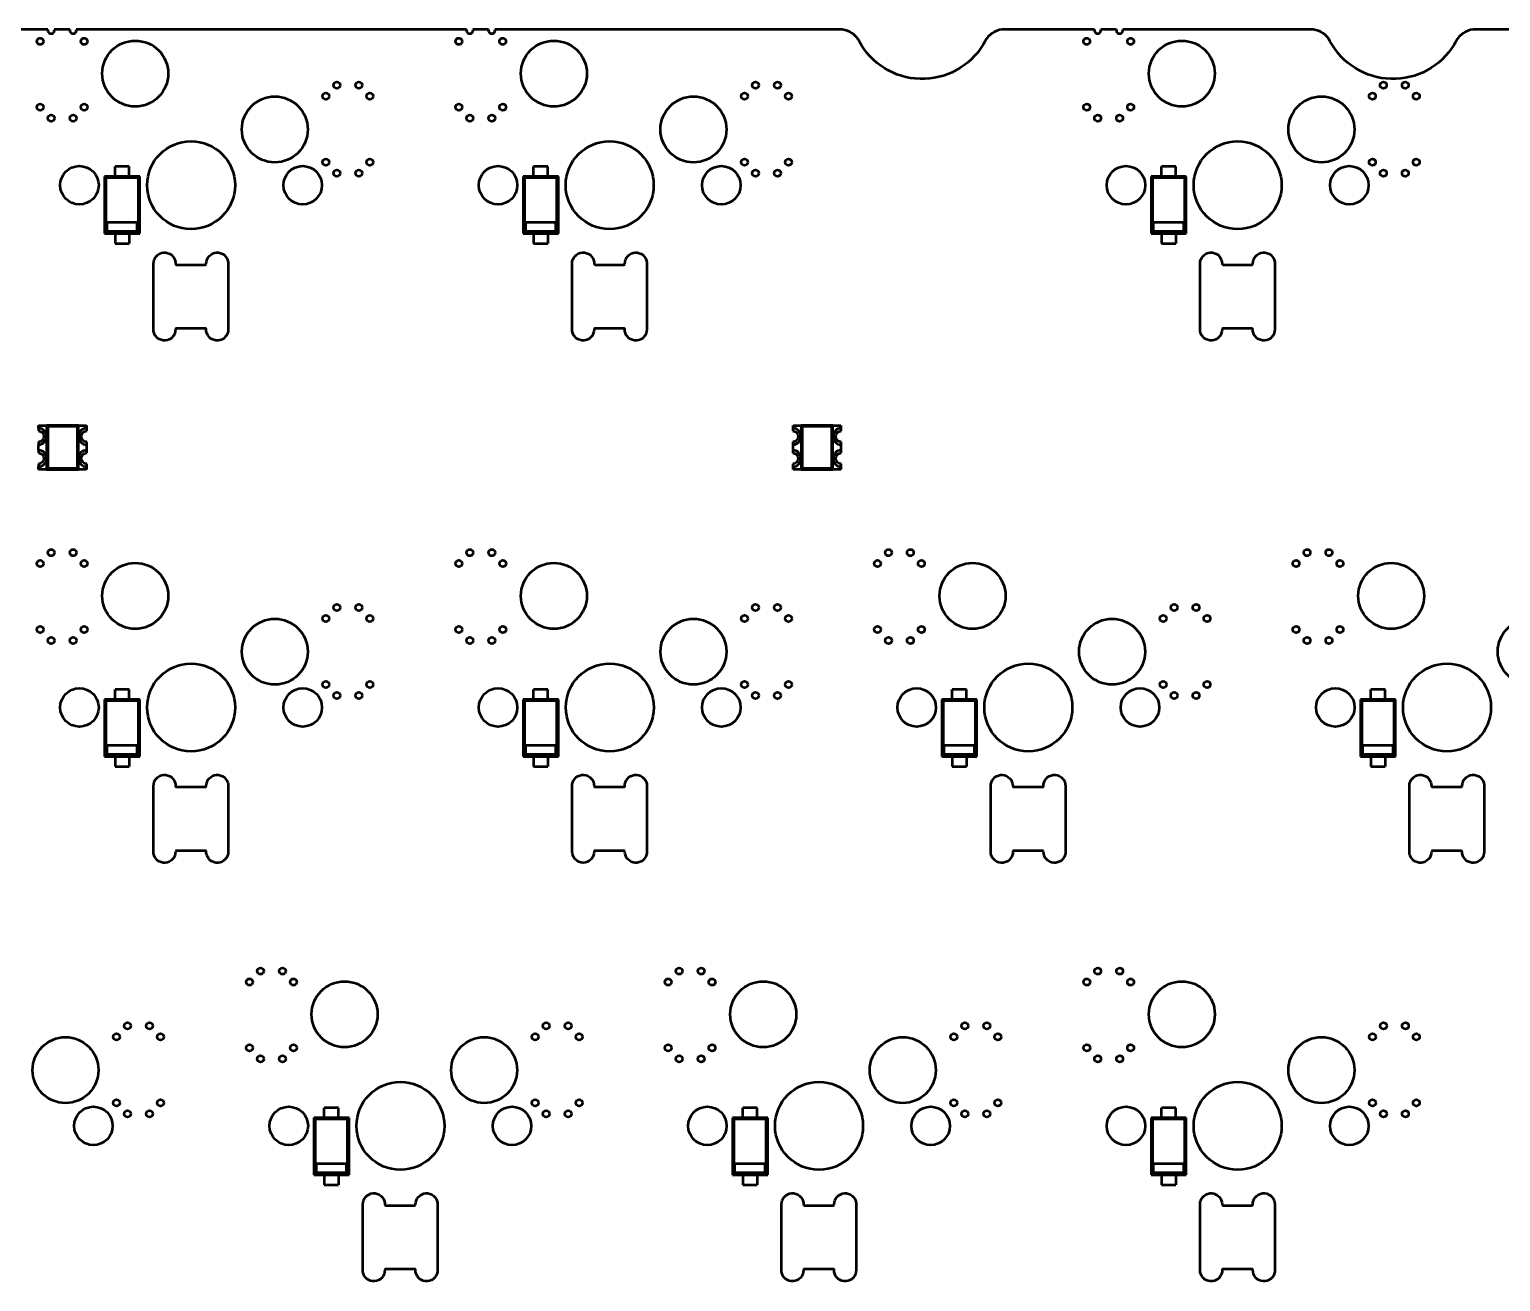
# Model space of a CAD drawing. Header units: millimetres. Extents: x 43 to 387, y 137 to 261.
# Drawn here: x 143.1 to 210.1, y 197 to 254 of the extents above; entities that cross this region are included whole.
import ezdxf

# ---------------------------------------------------------------- set-up
doc = ezdxf.new("R2010")
doc.units = ezdxf.units.MM
doc.header["$LTSCALE"] = 0.75
doc.layers.add('Visible', color=7, linetype='Continuous', lineweight=50)

msp = doc.modelspace()

# ---------------------------------------------------------------- linework, layer by layer
at = {"layer": 'Visible', "extrusion": (0, 0, -1)}
for p, q in [((143.99, 253.991), (127.99, 253.991)), ((144.99, 253.991), (144.278, 253.991)), ((163.04, 253.991), (145.278, 253.991)), ((164.04, 253.991), (163.328, 253.991)), ((180.014, 253.991), (164.328, 253.991)), ((187.522, 253.991), (187.414, 253.988)), ((191.615, 253.991), (187.522, 253.991)), ((192.615, 253.991), (191.903, 253.991)), ((201.448, 253.991), (192.903, 253.991)), ((208.952, 253.991), (208.844, 253.988)), ((210.665, 253.991), (208.952, 253.991)), ((180.901, 253.461), (180.848, 253.556)), ((186.639, 253.461), (186.55, 253.299)), ((202.331, 253.461), (202.278, 253.555)), ((208.069, 253.461), (207.98, 253.299)), ((147.692, 247.748), (147.042, 247.748)), ((147.042, 247.298), (147.042, 247.748)), ((147.692, 247.298), (147.692, 247.748)), ((166.742, 247.748), (166.092, 247.748)), ((166.092, 247.298), (166.092, 247.748)), ((166.742, 247.298), (166.742, 247.748)), ((195.317, 247.748), (194.667, 247.748)), ((194.667, 247.298), (194.667, 247.748)), ((195.317, 247.298), (195.317, 247.748)), ((147.042, 247.298), (146.567, 247.298)), ((146.567, 247.298), (146.63, 247.235)), ((146.567, 247.298), (146.567, 244.698)), ((148.104, 247.235), (146.63, 247.235)), ((146.63, 247.235), (146.63, 244.761)), ((147.692, 247.298), (147.042, 247.298)), ((148.167, 247.298), (147.692, 247.298)), ((148.167, 247.298), (148.104, 247.235)), ((148.104, 244.761), (148.104, 247.235)), ((148.167, 244.698), (148.167, 247.298)), ((166.092, 247.298), (165.617, 247.298)), ((165.617, 247.298), (165.68, 247.235)), ((165.617, 247.298), (165.617, 244.698)), ((167.154, 247.235), (165.68, 247.235)), ((165.68, 247.235), (165.68, 244.761)), ((166.742, 247.298), (166.092, 247.298)), ((167.217, 247.298), (166.742, 247.298)), ((167.217, 247.298), (167.154, 247.235)), ((167.154, 244.761), (167.154, 247.235)), ((167.217, 244.698), (167.217, 247.298)), ((194.667, 247.298), (194.192, 247.298)), ((194.192, 247.298), (194.255, 247.235)), ((194.192, 247.298), (194.192, 244.698)), ((195.729, 247.235), (194.255, 247.235)), ((194.255, 247.235), (194.255, 244.761)), ((195.317, 247.298), (194.667, 247.298)), ((195.792, 247.298), (195.317, 247.298)), ((195.792, 247.298), (195.729, 247.235)), ((195.729, 244.761), (195.729, 247.235)), ((195.792, 244.698), (195.792, 247.298)), ((146.68, 245.211), (148.054, 245.211)), ((146.68, 244.811), (146.68, 245.211)), ((148.054, 244.811), (148.054, 245.211)), ((165.73, 245.211), (167.104, 245.211)), ((165.73, 244.811), (165.73, 245.211)), ((167.104, 244.811), (167.104, 245.211)), ((194.305, 245.211), (195.679, 245.211)), ((194.305, 244.811), (194.305, 245.211)), ((195.679, 244.811), (195.679, 245.211)), ((146.567, 244.698), (146.63, 244.761)), ((146.567, 244.698), (147.042, 244.698)), ((146.63, 244.761), (148.104, 244.761)), ((146.68, 244.811), (148.054, 244.811)), ((147.042, 244.698), (147.692, 244.698)), ((147.042, 244.698), (147.042, 244.248)), ((147.692, 244.698), (148.167, 244.698)), ((147.692, 244.698), (147.692, 244.248)), ((148.167, 244.698), (148.104, 244.761)), ((165.617, 244.698), (165.68, 244.761)), ((165.617, 244.698), (166.092, 244.698)), ((165.68, 244.761), (167.154, 244.761)), ((165.73, 244.811), (167.104, 244.811)), ((166.092, 244.698), (166.742, 244.698)), ((166.092, 244.698), (166.092, 244.248)), ((166.742, 244.698), (167.217, 244.698)), ((166.742, 244.698), (166.742, 244.248)), ((167.217, 244.698), (167.154, 244.761)), ((194.192, 244.698), (194.255, 244.761)), ((194.192, 244.698), (194.667, 244.698)), ((194.255, 244.761), (195.729, 244.761)), ((194.305, 244.811), (195.679, 244.811)), ((194.667, 244.698), (195.317, 244.698)), ((194.667, 244.698), (194.667, 244.248)), ((195.317, 244.698), (195.792, 244.698)), ((195.317, 244.698), (195.317, 244.248)), ((195.792, 244.698), (195.729, 244.761)), ((147.042, 244.248), (147.692, 244.248)), ((166.092, 244.248), (166.742, 244.248)), ((194.667, 244.248), (195.317, 244.248)), ((148.794, 240.328), (148.794, 243.328)), ((149.791, 243.4), (149.794, 243.328)), ((149.844, 243.278), (151.144, 243.278)), ((151.192, 243.308), (151.194, 243.328)), ((152.191, 243.4), (152.194, 243.328)), ((152.194, 243.328), (152.194, 240.328)), ((167.844, 240.328), (167.844, 243.328)), ((168.841, 243.4), (168.844, 243.328)), ((168.874, 243.28), (168.894, 243.278)), ((168.894, 243.278), (170.194, 243.278)), ((170.242, 243.308), (170.244, 243.328)), ((171.241, 243.4), (171.244, 243.328)), ((171.244, 243.328), (171.244, 240.328)), ((196.419, 240.328), (196.419, 243.328)), ((197.416, 243.4), (197.419, 243.328)), ((197.449, 243.28), (197.469, 243.278)), ((197.469, 243.278), (198.769, 243.278)), ((199.816, 243.4), (199.819, 243.328)), ((199.819, 243.328), (199.819, 240.328)), ((149.796, 240.348), (149.794, 240.328)), ((151.144, 240.378), (149.844, 240.378)), ((151.164, 240.376), (151.144, 240.378)), ((168.846, 240.348), (168.844, 240.328)), ((170.194, 240.378), (168.894, 240.378)), ((170.214, 240.376), (170.194, 240.378)), ((197.421, 240.348), (197.419, 240.328)), ((198.769, 240.378), (197.469, 240.378)), ((198.789, 240.376), (198.769, 240.378)), ((148.796, 240.257), (148.794, 240.328)), ((151.196, 240.257), (151.194, 240.328)), ((167.846, 240.257), (167.844, 240.328)), ((170.246, 240.257), (170.244, 240.328)), ((196.421, 240.257), (196.419, 240.328)), ((198.821, 240.257), (198.819, 240.328)), ((143.557, 235.833), (143.557, 235.708)), ((143.567, 235.833), (143.557, 235.833)), ((143.567, 235.833), (143.567, 235.958)), ((143.567, 235.958), (145.747, 235.958)), ((145.382, 235.958), (143.932, 235.958)), ((143.981, 235.909), (143.932, 235.958)), ((143.932, 235.958), (143.932, 235.464)), ((145.333, 235.909), (143.981, 235.909)), ((143.981, 235.909), (143.981, 234.007)), ((145.333, 235.909), (145.382, 235.958)), ((145.333, 234.007), (145.333, 235.909)), ((145.382, 233.958), (145.382, 235.958)), ((145.747, 235.958), (145.747, 235.833)), ((145.747, 235.833), (145.757, 235.833)), ((145.757, 235.708), (145.757, 235.833)), ((177.887, 235.833), (177.887, 235.708)), ((177.897, 235.833), (177.887, 235.833)), ((177.897, 235.833), (177.897, 235.958)), ((177.897, 235.958), (180.077, 235.958)), ((179.712, 235.958), (178.262, 235.958)), ((178.311, 235.909), (178.262, 235.958)), ((178.262, 235.958), (178.262, 235.464)), ((179.663, 235.909), (178.311, 235.909)), ((178.311, 235.909), (178.311, 234.007)), ((179.663, 235.909), (179.712, 235.958)), ((179.663, 234.007), (179.663, 235.909)), ((179.712, 233.958), (179.712, 235.958)), ((180.077, 235.958), (180.077, 235.833)), ((180.077, 235.833), (180.087, 235.833)), ((180.087, 235.708), (180.087, 235.833)), ((143.557, 235.208), (143.557, 235.083)), ((143.557, 235.083), (143.567, 235.083)), ((143.567, 234.833), (143.567, 235.083)), ((143.932, 235.452), (143.932, 233.958)), ((145.747, 235.083), (145.747, 234.833)), ((145.747, 235.083), (145.757, 235.083)), ((145.757, 235.083), (145.757, 235.208)), ((177.887, 235.208), (177.887, 235.083)), ((177.887, 235.083), (177.897, 235.083)), ((177.897, 234.833), (177.897, 235.083)), ((178.262, 235.452), (178.262, 233.958)), ((180.077, 235.083), (180.077, 234.833)), ((180.077, 235.083), (180.087, 235.083)), ((180.087, 235.083), (180.087, 235.208)), ((143.567, 234.833), (143.557, 234.833)), ((143.557, 234.833), (143.557, 234.708)), ((145.747, 234.833), (145.757, 234.833)), ((145.757, 234.708), (145.757, 234.833)), ((177.897, 234.833), (177.887, 234.833)), ((177.887, 234.833), (177.887, 234.708)), ((180.077, 234.833), (180.087, 234.833)), ((180.087, 234.708), (180.087, 234.833)), ((143.557, 234.208), (143.557, 234.083)), ((143.567, 234.083), (143.557, 234.083)), ((143.567, 233.958), (143.567, 234.083)), ((145.747, 233.958), (143.567, 233.958)), ((143.981, 234.007), (143.932, 233.958)), ((143.932, 233.958), (145.382, 233.958)), ((143.981, 234.007), (145.333, 234.007)), ((145.333, 234.007), (145.382, 233.958)), ((145.747, 234.083), (145.747, 233.958)), ((145.747, 234.083), (145.757, 234.083)), ((145.757, 234.083), (145.757, 234.208)), ((177.887, 234.208), (177.887, 234.083)), ((177.897, 234.083), (177.887, 234.083)), ((177.897, 233.958), (177.897, 234.083)), ((180.077, 233.958), (177.897, 233.958)), ((178.311, 234.007), (178.262, 233.958)), ((178.262, 233.958), (179.712, 233.958)), ((178.311, 234.007), (179.663, 234.007)), ((179.663, 234.007), (179.712, 233.958)), ((180.077, 234.083), (180.077, 233.958)), ((180.077, 234.083), (180.087, 234.083)), ((180.087, 234.083), (180.087, 234.208)), ((147.692, 223.936), (147.042, 223.936)), ((147.042, 223.486), (147.042, 223.936)), ((147.692, 223.486), (147.692, 223.936)), ((166.742, 223.936), (166.092, 223.936)), ((166.092, 223.486), (166.092, 223.936)), ((166.742, 223.486), (166.742, 223.936)), ((185.792, 223.936), (185.142, 223.936)), ((185.142, 223.486), (185.142, 223.936)), ((185.792, 223.486), (185.792, 223.936)), ((204.842, 223.936), (204.192, 223.936)), ((204.192, 223.486), (204.192, 223.936)), ((204.842, 223.486), (204.842, 223.936)), ((147.042, 223.486), (146.567, 223.486)), ((146.567, 223.486), (146.63, 223.423)), ((146.567, 223.486), (146.567, 220.886)), ((148.104, 223.423), (146.63, 223.423)), ((146.63, 223.423), (146.63, 220.949)), ((147.692, 223.486), (147.042, 223.486)), ((148.167, 223.486), (147.692, 223.486)), ((148.167, 223.486), (148.104, 223.423)), ((148.104, 220.949), (148.104, 223.423)), ((148.167, 220.886), (148.167, 223.486)), ((166.092, 223.486), (165.617, 223.486)), ((165.617, 223.486), (165.68, 223.423)), ((165.617, 223.486), (165.617, 220.886)), ((167.154, 223.423), (165.68, 223.423)), ((165.68, 223.423), (165.68, 220.949)), ((166.742, 223.486), (166.092, 223.486)), ((167.217, 223.486), (166.742, 223.486)), ((167.217, 223.486), (167.154, 223.423)), ((167.154, 220.949), (167.154, 223.423)), ((167.217, 220.886), (167.217, 223.486)), ((185.142, 223.486), (184.667, 223.486)), ((184.667, 223.486), (184.73, 223.423)), ((184.667, 223.486), (184.667, 220.886)), ((186.204, 223.423), (184.73, 223.423)), ((184.73, 223.423), (184.73, 220.949)), ((185.792, 223.486), (185.142, 223.486)), ((186.267, 223.486), (185.792, 223.486)), ((186.267, 223.486), (186.204, 223.423)), ((186.204, 220.949), (186.204, 223.423)), ((186.267, 220.886), (186.267, 223.486)), ((204.192, 223.486), (203.717, 223.486)), ((203.717, 223.486), (203.78, 223.423)), ((203.717, 223.486), (203.717, 220.886)), ((205.254, 223.423), (203.78, 223.423)), ((203.78, 223.423), (203.78, 220.949)), ((204.842, 223.486), (204.192, 223.486)), ((205.317, 223.486), (204.842, 223.486)), ((205.317, 223.486), (205.254, 223.423)), ((205.254, 220.949), (205.254, 223.423)), ((205.317, 220.886), (205.317, 223.486)), ((146.567, 220.886), (146.63, 220.949)), ((146.63, 220.949), (148.104, 220.949)), ((146.68, 221.399), (148.054, 221.399)), ((146.68, 220.999), (146.68, 221.399)), ((146.68, 220.999), (148.054, 220.999)), ((148.054, 220.999), (148.054, 221.399)), ((148.167, 220.886), (148.104, 220.949)), ((165.617, 220.886), (165.68, 220.949)), ((165.68, 220.949), (167.154, 220.949)), ((165.73, 221.399), (167.104, 221.399)), ((165.73, 220.999), (165.73, 221.399)), ((165.73, 220.999), (167.104, 220.999)), ((167.104, 220.999), (167.104, 221.399)), ((167.217, 220.886), (167.154, 220.949)), ((184.667, 220.886), (184.73, 220.949)), ((184.73, 220.949), (186.204, 220.949)), ((184.78, 221.399), (186.154, 221.399)), ((184.78, 220.999), (184.78, 221.399)), ((184.78, 220.999), (186.154, 220.999)), ((186.154, 220.999), (186.154, 221.399)), ((186.267, 220.886), (186.204, 220.949)), ((203.717, 220.886), (203.78, 220.949)), ((203.78, 220.949), (205.254, 220.949)), ((203.83, 221.399), (205.204, 221.399)), ((203.83, 220.999), (203.83, 221.399)), ((203.83, 220.999), (205.204, 220.999)), ((205.204, 220.999), (205.204, 221.399)), ((205.317, 220.886), (205.254, 220.949)), ((146.567, 220.886), (147.042, 220.886)), ((147.042, 220.886), (147.692, 220.886)), ((147.042, 220.886), (147.042, 220.436)), ((147.042, 220.436), (147.692, 220.436)), ((147.692, 220.886), (148.167, 220.886)), ((147.692, 220.886), (147.692, 220.436)), ((165.617, 220.886), (166.092, 220.886)), ((166.092, 220.886), (166.742, 220.886)), ((166.092, 220.886), (166.092, 220.436)), ((166.092, 220.436), (166.742, 220.436)), ((166.742, 220.886), (167.217, 220.886)), ((166.742, 220.886), (166.742, 220.436)), ((184.667, 220.886), (185.142, 220.886)), ((185.142, 220.886), (185.792, 220.886)), ((185.142, 220.886), (185.142, 220.436)), ((185.142, 220.436), (185.792, 220.436)), ((185.792, 220.886), (186.267, 220.886)), ((185.792, 220.886), (185.792, 220.436)), ((203.717, 220.886), (204.192, 220.886)), ((204.192, 220.886), (204.842, 220.886)), ((204.192, 220.886), (204.192, 220.436)), ((204.192, 220.436), (204.842, 220.436)), ((204.842, 220.886), (205.317, 220.886)), ((204.842, 220.886), (204.842, 220.436)), ((149.792, 219.62), (149.795, 219.548)), ((152.192, 219.62), (152.195, 219.548)), ((167.845, 219.548), (167.847, 219.62)), ((170.245, 219.548), (170.247, 219.62)), ((186.895, 219.548), (186.897, 219.62)), ((189.295, 219.548), (189.297, 219.62)), ((206.942, 219.62), (206.945, 219.548)), ((209.342, 219.62), (209.345, 219.548)), ((148.795, 216.548), (148.795, 219.548)), ((149.825, 219.5), (149.845, 219.498)), ((149.845, 219.498), (151.145, 219.498)), ((151.193, 219.528), (151.195, 219.548)), ((152.195, 219.548), (152.195, 216.548)), ((167.845, 216.548), (167.845, 219.548)), ((168.845, 219.548), (168.847, 219.528)), ((168.895, 219.498), (170.195, 219.498)), ((170.195, 219.498), (170.215, 219.5)), ((171.245, 219.548), (171.245, 216.548)), ((186.895, 216.548), (186.895, 219.548)), ((187.895, 219.548), (187.897, 219.528)), ((187.945, 219.498), (189.245, 219.498)), ((189.245, 219.498), (189.265, 219.5)), ((190.295, 219.548), (190.295, 216.548)), ((205.945, 216.548), (205.945, 219.548)), ((206.975, 219.5), (206.995, 219.498)), ((206.995, 219.498), (208.295, 219.498)), ((209.345, 219.548), (209.345, 216.548)), ((148.797, 216.477), (148.795, 216.548)), ((149.797, 216.568), (149.795, 216.548)), ((151.145, 216.598), (149.845, 216.598)), ((151.165, 216.596), (151.145, 216.598)), ((151.197, 216.477), (151.195, 216.548)), ((168.895, 216.598), (168.875, 216.596)), ((170.195, 216.598), (168.895, 216.598)), ((170.245, 216.548), (170.243, 216.568)), ((171.245, 216.548), (171.242, 216.477)), ((187.895, 216.548), (187.892, 216.477)), ((187.945, 216.598), (187.925, 216.596)), ((189.245, 216.598), (187.945, 216.598)), ((189.295, 216.548), (189.293, 216.568)), ((190.295, 216.548), (190.292, 216.477)), ((205.947, 216.477), (205.945, 216.548)), ((206.947, 216.568), (206.945, 216.548)), ((208.295, 216.598), (206.995, 216.598)), ((208.315, 216.596), (208.295, 216.598)), ((208.347, 216.477), (208.345, 216.548)), ((157.217, 204.886), (156.567, 204.886)), ((156.567, 204.436), (156.567, 204.886)), ((157.217, 204.436), (157.217, 204.886)), ((176.267, 204.886), (175.617, 204.886)), ((175.617, 204.436), (175.617, 204.886)), ((176.267, 204.436), (176.267, 204.886)), ((195.317, 204.886), (194.667, 204.886)), ((194.667, 204.436), (194.667, 204.886)), ((195.317, 204.436), (195.317, 204.886)), ((156.567, 204.436), (156.092, 204.436)), ((156.092, 204.436), (156.155, 204.373)), ((156.092, 204.436), (156.092, 201.836)), ((157.629, 204.373), (156.155, 204.373)), ((156.155, 204.373), (156.155, 201.899)), ((157.217, 204.436), (156.567, 204.436)), ((157.692, 204.436), (157.217, 204.436)), ((157.692, 204.436), (157.629, 204.373)), ((157.629, 201.899), (157.629, 204.373)), ((157.692, 201.836), (157.692, 204.436)), ((175.617, 204.436), (175.142, 204.436)), ((175.142, 204.436), (175.205, 204.373)), ((175.142, 204.436), (175.142, 201.836)), ((176.679, 204.373), (175.205, 204.373)), ((175.205, 204.373), (175.205, 201.899)), ((176.267, 204.436), (175.617, 204.436)), ((176.742, 204.436), (176.267, 204.436)), ((176.742, 204.436), (176.679, 204.373)), ((176.679, 201.899), (176.679, 204.373)), ((176.742, 201.836), (176.742, 204.436)), ((194.667, 204.436), (194.192, 204.436)), ((194.192, 204.436), (194.255, 204.373)), ((194.192, 204.436), (194.192, 201.836)), ((195.729, 204.373), (194.255, 204.373)), ((194.255, 204.373), (194.255, 201.899)), ((195.317, 204.436), (194.667, 204.436)), ((195.792, 204.436), (195.317, 204.436)), ((195.792, 204.436), (195.729, 204.373)), ((195.729, 201.899), (195.729, 204.373)), ((195.792, 201.836), (195.792, 204.436)), ((156.205, 202.349), (157.579, 202.349)), ((156.205, 201.949), (156.205, 202.349)), ((157.579, 201.949), (157.579, 202.349)), ((175.255, 202.349), (176.629, 202.349)), ((175.255, 201.949), (175.255, 202.349)), ((176.629, 201.949), (176.629, 202.349)), ((194.305, 202.349), (195.679, 202.349)), ((194.305, 201.949), (194.305, 202.349)), ((195.679, 201.949), (195.679, 202.349)), ((156.092, 201.836), (156.155, 201.899)), ((156.092, 201.836), (156.567, 201.836)), ((156.155, 201.899), (157.629, 201.899)), ((156.205, 201.949), (157.579, 201.949)), ((156.567, 201.836), (157.217, 201.836)), ((156.567, 201.836), (156.567, 201.386)), ((157.217, 201.836), (157.692, 201.836)), ((157.217, 201.836), (157.217, 201.386)), ((157.692, 201.836), (157.629, 201.899)), ((175.142, 201.836), (175.205, 201.899)), ((175.142, 201.836), (175.617, 201.836)), ((175.205, 201.899), (176.679, 201.899)), ((175.255, 201.949), (176.629, 201.949)), ((175.617, 201.836), (176.267, 201.836)), ((175.617, 201.836), (175.617, 201.386)), ((176.267, 201.836), (176.742, 201.836)), ((176.267, 201.836), (176.267, 201.386)), ((176.742, 201.836), (176.679, 201.899)), ((194.192, 201.836), (194.255, 201.899)), ((194.192, 201.836), (194.667, 201.836)), ((194.255, 201.899), (195.729, 201.899)), ((194.305, 201.949), (195.679, 201.949)), ((194.667, 201.836), (195.317, 201.836)), ((194.667, 201.836), (194.667, 201.386)), ((195.317, 201.836), (195.792, 201.836)), ((195.317, 201.836), (195.317, 201.386)), ((195.792, 201.836), (195.729, 201.899)), ((156.567, 201.386), (157.217, 201.386)), ((175.617, 201.386), (176.267, 201.386)), ((194.667, 201.386), (195.317, 201.386)), ((158.32, 197.498), (158.32, 200.498)), ((159.317, 200.57), (159.32, 200.498)), ((159.37, 200.448), (160.67, 200.448)), ((160.718, 200.478), (160.72, 200.498)), ((161.717, 200.57), (161.72, 200.498)), ((161.72, 200.498), (161.72, 197.498)), ((177.37, 197.498), (177.37, 200.498)), ((178.367, 200.57), (178.37, 200.498)), ((178.4, 200.45), (178.42, 200.448)), ((178.42, 200.448), (179.72, 200.448)), ((179.768, 200.478), (179.77, 200.498)), ((180.767, 200.57), (180.77, 200.498)), ((180.77, 200.498), (180.77, 197.498)), ((196.42, 200.498), (196.422, 200.57)), ((196.42, 197.498), (196.42, 200.498)), ((197.42, 200.498), (197.422, 200.478)), ((197.47, 200.448), (198.77, 200.448)), ((198.77, 200.448), (198.79, 200.45)), ((198.82, 200.498), (198.822, 200.57)), ((199.82, 200.498), (199.82, 197.498)), ((158.322, 197.427), (158.32, 197.498)), ((159.322, 197.518), (159.32, 197.498)), ((160.67, 197.548), (159.37, 197.548)), ((160.69, 197.546), (160.67, 197.548)), ((160.722, 197.427), (160.72, 197.498)), ((177.372, 197.427), (177.37, 197.498)), ((178.372, 197.518), (178.37, 197.498)), ((179.72, 197.548), (178.42, 197.548)), ((179.74, 197.546), (179.72, 197.548)), ((179.772, 197.427), (179.77, 197.498)), ((197.42, 197.498), (197.417, 197.427)), ((197.47, 197.548), (197.45, 197.546)), ((198.77, 197.548), (197.47, 197.548)), ((198.82, 197.498), (198.818, 197.518)), ((199.82, 197.498), (199.817, 197.427))]:
    msp.add_line(p, q, dxfattribs=at)
at = {"layer": 'Visible'}
for centre, radius in [((143.634, 253.448), 0.15), ((145.634, 253.448), 0.15), ((147.964, 251.978), 1.5), ((162.684, 253.448), 0.15), ((164.684, 253.448), 0.15), ((167.014, 251.978), 1.5), ((191.259, 253.448), 0.15), ((193.259, 253.448), 0.15), ((195.589, 251.978), 1.5), ((156.634, 250.948), 0.15), ((157.134, 251.448), 0.15), ((158.134, 251.448), 0.15), ((158.634, 250.948), 0.15), ((175.684, 250.948), 0.15), ((176.184, 251.448), 0.15), ((177.184, 251.448), 0.15), ((177.684, 250.948), 0.15), ((204.259, 250.948), 0.15), ((204.759, 251.448), 0.15), ((205.759, 251.448), 0.15), ((206.259, 250.948), 0.15), ((143.634, 250.448), 0.15), ((145.634, 250.448), 0.15), ((154.314, 249.438), 1.5), ((162.684, 250.448), 0.15), ((164.684, 250.448), 0.15), ((173.364, 249.438), 1.5), ((191.259, 250.448), 0.15), ((193.259, 250.448), 0.15), ((201.939, 249.438), 1.5), ((144.134, 249.948), 0.15), ((145.134, 249.948), 0.15), ((163.184, 249.948), 0.15), ((164.184, 249.948), 0.15), ((191.759, 249.948), 0.15), ((192.759, 249.948), 0.15), ((150.504, 246.898), 2), ((169.554, 246.898), 2), ((198.129, 246.898), 2), ((145.424, 246.898), 0.875), ((155.584, 246.898), 0.875), ((156.634, 247.948), 0.15), ((158.634, 247.948), 0.15), ((164.474, 246.898), 0.875), ((174.634, 246.898), 0.875), ((175.684, 247.948), 0.15), ((177.684, 247.948), 0.15), ((193.049, 246.898), 0.875), ((203.209, 246.898), 0.875), ((204.259, 247.948), 0.15), ((206.259, 247.948), 0.15), ((157.134, 247.448), 0.15), ((158.134, 247.448), 0.15), ((176.184, 247.448), 0.15), ((177.184, 247.448), 0.15), ((204.759, 247.448), 0.15), ((205.759, 247.448), 0.15), ((144.135, 230.168), 0.15), ((145.135, 230.168), 0.15), ((163.185, 230.168), 0.15), ((164.185, 230.168), 0.15), ((182.235, 230.168), 0.15), ((183.235, 230.168), 0.15), ((201.285, 230.168), 0.15), ((202.285, 230.168), 0.15), ((143.635, 229.668), 0.15), ((145.635, 229.668), 0.15), ((147.965, 228.198), 1.5), ((162.685, 229.668), 0.15), ((164.685, 229.668), 0.15), ((167.015, 228.198), 1.5), ((181.735, 229.668), 0.15), ((183.735, 229.668), 0.15), ((186.065, 228.198), 1.5), ((200.785, 229.668), 0.15), ((202.785, 229.668), 0.15), ((205.115, 228.198), 1.5), ((157.135, 227.668), 0.15), ((158.135, 227.668), 0.15), ((176.185, 227.668), 0.15), ((177.185, 227.668), 0.15), ((195.235, 227.668), 0.15), ((196.235, 227.668), 0.15), ((154.315, 225.658), 1.5), ((156.635, 227.168), 0.15), ((158.635, 227.168), 0.15), ((173.365, 225.658), 1.5), ((175.685, 227.168), 0.15), ((177.685, 227.168), 0.15), ((192.415, 225.658), 1.5), ((194.735, 227.168), 0.15), ((196.735, 227.168), 0.15), ((211.465, 225.658), 1.5), ((143.635, 226.668), 0.15), ((144.135, 226.168), 0.15), ((145.135, 226.168), 0.15), ((145.635, 226.668), 0.15), ((162.685, 226.668), 0.15), ((163.185, 226.168), 0.15), ((164.185, 226.168), 0.15), ((164.685, 226.668), 0.15), ((181.735, 226.668), 0.15), ((182.235, 226.168), 0.15), ((183.235, 226.168), 0.15), ((183.735, 226.668), 0.15), ((200.785, 226.668), 0.15), ((201.285, 226.168), 0.15), ((202.285, 226.168), 0.15), ((202.785, 226.668), 0.15), ((150.505, 223.118), 2), ((169.555, 223.118), 2), ((188.605, 223.118), 2), ((207.655, 223.118), 2), ((156.635, 224.168), 0.15), ((158.635, 224.168), 0.15), ((175.685, 224.168), 0.15), ((177.685, 224.168), 0.15), ((194.735, 224.168), 0.15), ((196.735, 224.168), 0.15), ((145.425, 223.118), 0.875), ((155.585, 223.118), 0.875), ((157.135, 223.668), 0.15), ((158.135, 223.668), 0.15), ((164.475, 223.118), 0.875), ((174.635, 223.118), 0.875), ((176.185, 223.668), 0.15), ((177.185, 223.668), 0.15), ((183.525, 223.118), 0.875), ((193.685, 223.118), 0.875), ((195.235, 223.668), 0.15), ((196.235, 223.668), 0.15), ((202.575, 223.118), 0.875), ((153.66, 211.118), 0.15), ((154.66, 211.118), 0.15), ((172.71, 211.118), 0.15), ((173.71, 211.118), 0.15), ((191.76, 211.118), 0.15), ((192.76, 211.118), 0.15), ((153.16, 210.618), 0.15), ((155.16, 210.618), 0.15), ((157.49, 209.148), 1.5), ((172.21, 210.618), 0.15), ((174.21, 210.618), 0.15), ((176.54, 209.148), 1.5), ((191.26, 210.618), 0.15), ((193.26, 210.618), 0.15), ((195.59, 209.148), 1.5), ((147.11, 208.118), 0.15), ((147.61, 208.618), 0.15), ((148.61, 208.618), 0.15), ((149.11, 208.118), 0.15), ((166.16, 208.118), 0.15), ((166.66, 208.618), 0.15), ((167.66, 208.618), 0.15), ((168.16, 208.118), 0.15), ((185.21, 208.118), 0.15), ((185.71, 208.618), 0.15), ((186.71, 208.618), 0.15), ((187.21, 208.118), 0.15), ((204.26, 208.118), 0.15), ((204.76, 208.618), 0.15), ((205.76, 208.618), 0.15), ((206.26, 208.118), 0.15), ((144.79, 206.608), 1.5), ((153.16, 207.618), 0.15), ((155.16, 207.618), 0.15), ((163.84, 206.608), 1.5), ((172.21, 207.618), 0.15), ((174.21, 207.618), 0.15), ((182.89, 206.608), 1.5), ((191.26, 207.618), 0.15), ((193.26, 207.618), 0.15), ((201.94, 206.608), 1.5), ((153.66, 207.118), 0.15), ((154.66, 207.118), 0.15), ((172.71, 207.118), 0.15), ((173.71, 207.118), 0.15), ((191.76, 207.118), 0.15), ((192.76, 207.118), 0.15), ((160.03, 204.068), 2), ((179.08, 204.068), 2), ((198.13, 204.068), 2), ((146.06, 204.068), 0.875), ((147.11, 205.118), 0.15), ((149.11, 205.118), 0.15), ((154.95, 204.068), 0.875), ((165.11, 204.068), 0.875), ((166.16, 205.118), 0.15), ((168.16, 205.118), 0.15), ((174, 204.068), 0.875), ((184.16, 204.068), 0.875), ((185.21, 205.118), 0.15), ((187.21, 205.118), 0.15), ((193.05, 204.068), 0.875), ((203.21, 204.068), 0.875), ((204.26, 205.118), 0.15), ((206.26, 205.118), 0.15), ((147.61, 204.618), 0.15), ((148.61, 204.618), 0.15), ((166.66, 204.618), 0.15), ((167.66, 204.618), 0.15), ((185.71, 204.618), 0.15), ((186.71, 204.618), 0.15), ((204.76, 204.618), 0.15), ((205.76, 204.618), 0.15)]:
    msp.add_circle(centre, radius, dxfattribs=at)
for centre, radius, start, end in [((144.134, 253.948), 0.15, 163.48949, 16.51051), ((145.134, 253.948), 0.15, 163.48949, 16.5105), ((163.184, 253.948), 0.15, 163.48963, 16.51037), ((164.184, 253.948), 0.15, 163.48964, 16.51036), ((180.027, 253.001), 0.99, 34.05497, 90.79041), ((187.517, 253.003), 0.991, 96.02493, 152.46725), ((191.759, 253.948), 0.15, 163.49047, 16.50949), ((192.759, 253.948), 0.15, 163.49064, 16.50931), ((201.457, 253.001), 0.99, 34.04202, 90.50016), ((208.947, 253.003), 0.99, 96.01508, 152.47738), ((149.844, 243.328), 0.05, 180.00133, 269.99867), ((151.148, 243.325), 0.0465, 264.46358, 339.57695), ((168.89, 243.324), 0.0465, 174.46358, 249.57695), ((170.198, 243.325), 0.0465, 264.46358, 339.57695), ((197.465, 243.324), 0.0465, 174.46358, 249.57695), ((198.769, 243.328), 0.05, 270.00133, 359.99867), ((149.839, 240.332), 0.0465, 84.46358, 159.57695), ((151.147, 240.333), 0.0465, 354.46358, 69.57695), ((168.889, 240.332), 0.0465, 84.46358, 159.57695), ((170.197, 240.333), 0.0465, 354.46358, 69.57695), ((197.464, 240.332), 0.0465, 84.46358, 159.57695), ((198.772, 240.333), 0.0465, 354.46358, 69.57695), ((143.557, 235.458), 0.375, 271.52753, 88.47247), ((145.757, 235.458), 0.375, 90, 270), ((177.887, 235.458), 0.375, 271.52753, 88.47247), ((180.087, 235.458), 0.375, 90, 270), ((143.557, 234.458), 0.375, 270, 90), ((145.757, 234.458), 0.375, 90, 270), ((177.887, 234.458), 0.375, 270, 90), ((180.087, 234.458), 0.375, 90, 270), ((149.841, 219.544), 0.0465, 174.46358, 249.57695), ((151.149, 219.545), 0.0465, 264.46358, 339.57695), ((168.89, 219.545), 0.0465, 200.42305, 275.53642), ((170.198, 219.544), 0.0465, 290.42305, 5.53642), ((187.94, 219.545), 0.0465, 200.42305, 275.53642), ((189.248, 219.544), 0.0465, 290.42305, 5.53642), ((206.991, 219.544), 0.0465, 174.46358, 249.57695), ((208.295, 219.548), 0.05, 270.00133, 359.99867), ((149.84, 216.552), 0.0465, 84.46358, 159.57695), ((151.148, 216.553), 0.0465, 354.46358, 69.57695), ((168.891, 216.553), 0.0465, 110.42305, 185.53642), ((170.199, 216.552), 0.0465, 20.42305, 95.53642), ((187.941, 216.553), 0.0465, 110.42305, 185.53642), ((189.249, 216.552), 0.0465, 20.42305, 95.53642), ((206.99, 216.552), 0.0465, 84.46358, 159.57695), ((208.298, 216.553), 0.0465, 354.46358, 69.57695), ((159.37, 200.498), 0.05, 180.00133, 269.99867), ((160.674, 200.495), 0.0465, 264.46358, 339.57695), ((178.416, 200.494), 0.0465, 174.46358, 249.57695), ((179.724, 200.495), 0.0465, 264.46358, 339.57695), ((197.465, 200.495), 0.0465, 200.42305, 275.53642), ((198.773, 200.494), 0.0465, 290.42305, 5.53642), ((159.365, 197.502), 0.0465, 84.46358, 159.57695), ((160.673, 197.503), 0.0465, 354.46358, 69.57695), ((178.415, 197.502), 0.0465, 84.46358, 159.57695), ((179.723, 197.503), 0.0465, 354.46358, 69.57695), ((197.466, 197.503), 0.0465, 110.42305, 185.53642), ((198.774, 197.502), 0.0465, 20.42305, 95.53642)]:
    msp.add_arc(centre, radius, start, end, dxfattribs=at)
at = {"layer": 'Visible', "extrusion": (0, 0, -1)}
for centre, radius, start, end in [((-183.771, 254.985), 3.25, 211.25777, 332.03085), ((-205.201, 254.985), 3.25, 211.25565, 332.03303), ((-149.295, 243.33), 0.501, 359.83164, 171.96556), ((-151.695, 243.33), 0.501, 359.83164, 171.96556), ((-168.345, 243.33), 0.501, 359.83164, 171.96556), ((-170.745, 243.33), 0.501, 359.83164, 171.96556), ((-196.92, 243.33), 0.501, 359.83164, 171.96556), ((-199.32, 243.33), 0.501, 359.83164, 171.96556), ((-149.293, 240.327), 0.501, 179.83164, 351.96556), ((-151.693, 240.327), 0.501, 179.83164, 351.96556), ((-168.343, 240.327), 0.501, 179.83164, 351.96556), ((-170.743, 240.327), 0.501, 179.83164, 351.96556), ((-196.918, 240.327), 0.501, 179.83164, 351.96556), ((-199.318, 240.327), 0.501, 179.83164, 351.96556), ((-143.557, 235.458), 0.25, 90, 270), ((-145.757, 235.458), 0.25, 270, 90), ((-177.887, 235.458), 0.25, 90, 270), ((-180.087, 235.458), 0.25, 270, 90), ((-143.557, 234.458), 0.25, 90, 270), ((-145.757, 234.458), 0.25, 270, 90), ((-177.887, 234.458), 0.25, 90, 270), ((-180.087, 234.458), 0.25, 270, 90), ((-149.296, 219.55), 0.501, 359.83164, 171.96556), ((-151.696, 219.55), 0.501, 359.83164, 171.96556), ((-168.344, 219.55), 0.501, 8.03444, 180.16836), ((-170.744, 219.55), 0.501, 8.03444, 180.16836), ((-187.394, 219.55), 0.501, 8.03444, 180.16836), ((-189.794, 219.55), 0.501, 8.03444, 180.16836), ((-206.446, 219.55), 0.501, 359.83164, 171.96556), ((-208.846, 219.55), 0.501, 359.83164, 171.96556), ((-149.294, 216.547), 0.501, 179.83164, 351.96556), ((-151.694, 216.547), 0.501, 179.83164, 351.96556), ((-168.345, 216.548), 0.5, 180, 0), ((-170.746, 216.547), 0.501, 188.03444, 0.16836), ((-187.396, 216.547), 0.501, 188.03444, 0.16836), ((-189.796, 216.547), 0.501, 188.03444, 0.16836), ((-206.444, 216.547), 0.501, 179.83164, 351.96556), ((-208.844, 216.547), 0.501, 179.83164, 351.96556), ((-158.821, 200.5), 0.501, 359.83164, 171.96556), ((-161.221, 200.5), 0.501, 359.83164, 171.96556), ((-177.871, 200.5), 0.501, 359.83164, 171.96556), ((-180.271, 200.5), 0.501, 359.83164, 171.96556), ((-196.919, 200.5), 0.501, 8.03444, 180.16836), ((-199.319, 200.5), 0.501, 8.03444, 180.16836), ((-158.819, 197.497), 0.501, 179.83164, 351.96556), ((-161.219, 197.497), 0.501, 179.83164, 351.96556), ((-177.869, 197.497), 0.501, 179.83164, 351.96556), ((-180.269, 197.497), 0.501, 179.83164, 351.96556), ((-196.921, 197.497), 0.501, 188.03444, 0.16836), ((-199.321, 197.497), 0.501, 188.03444, 0.16836)]:
    msp.add_arc(centre, radius, start, end, dxfattribs=at)

doc.saveas('drawing.dxf')
